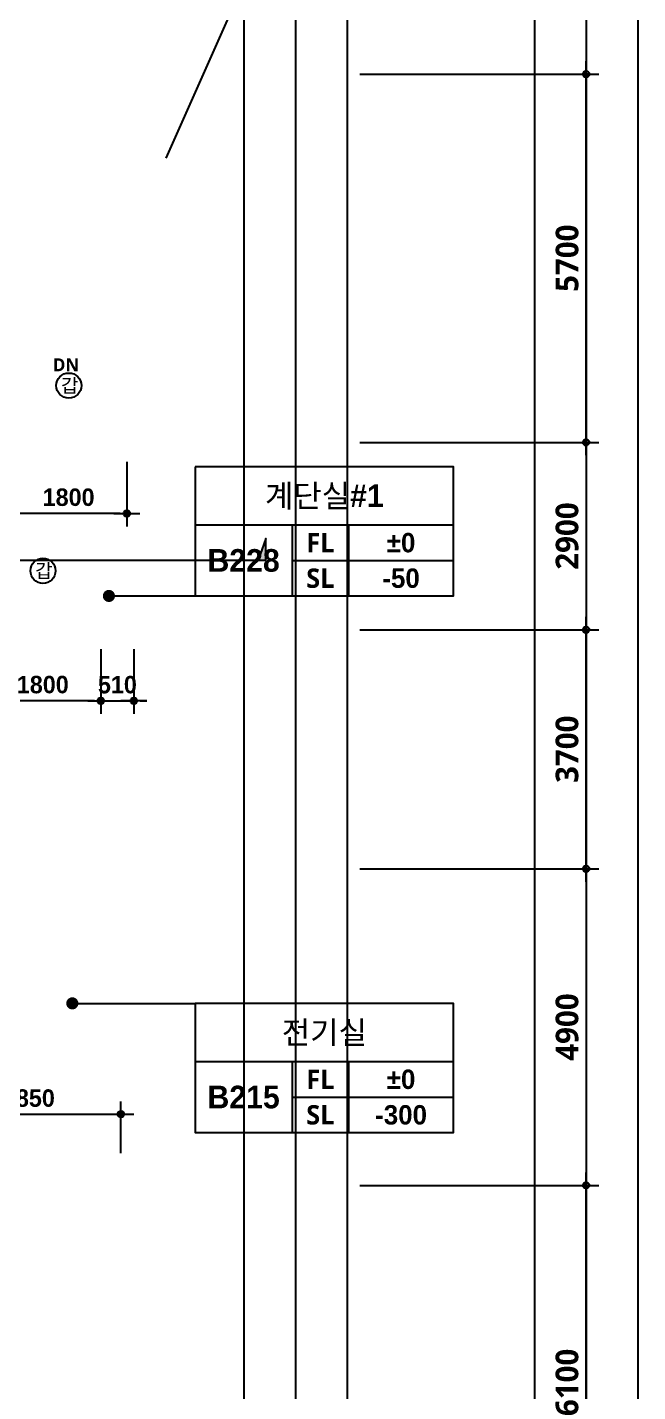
# Model space of a CAD drawing. Header units: millimetres. Extents: x 0 to 168000, y 0 to 59400.
# Drawn here: x 27927 to 37377, y 26956 to 48074 of the extents above; entities that cross this region are included whole.
import ezdxf
from ezdxf.enums import TextEntityAlignment as Align

# ---------------------------------------------------------------- set-up
doc = ezdxf.new("R2010")
doc.units = ezdxf.units.MM
doc.header["$LTSCALE"] = 100
doc.linetypes.add('CEN', pattern=[62, 60, -1, 0, -1])
doc.layers.get('Defpoints').update_dxf_attribs({"color": 153})
for name, color, linetype in [('A-ANNO-DIM', 4, 'Continuous'), ('A-ANNO-GRA1', 7, 'Continuous'), ('A-ANNO-SYMB', 7, 'Continuous'), ('A-ANNO-TEXT1', 7, 'Continuous'), ('A-ANNO-TEXT2', 3, 'Continuous'), ('A-ANNO-TITL', 7, 'Continuous'), ('A-FLOR-INSL', 8, 'Continuous'), ('A-ST-AXIS-DIM', 7, 'Continuous'), ('AA-MKXX', 3, 'Continuous')]:
    doc.layers.add(name, color=color, linetype=linetype)
doc.layers.add('G(그리드1)', color=185, linetype='Continuous', plot=False)
doc.layers.add('G(그리드2)', color=235, linetype='Continuous', plot=False)
doc.styles.add('2020음성 1차', font='나눔고딕Bold.ttf')
doc.styles.add('SH_나눔', font='')
doc.styles.add('SH_진천_나눔', font='')
doc.styles.get('SH_나눔').set_extended_font_data('NanumGothic', bold=True)
doc.styles.get('SH_진천_나눔').set_extended_font_data('NanumGothic', bold=True)
doc.dimstyles.new('SHP 100', dxfattribs={"dimscale": 100, "dimtxt": 3.5, "dimasz": 1, "dimexe": 2, "dimexo": 2, "dimgap": 1, "dimtad": 1, "dimdec": 0, "dimzin": 0, "dimdsep": 46, "dimtxsty": 'SH_진천_나눔', "dimblk": 'DIMDOT', "dimcen": 0.09, "dimclrd": 256, "dimclre": 256, "dimclrt": 3, "dimadec": 0, "dimazin": 1, "dimtfac": 1, "dimtdec": 0, "dimtix": 1, "dimtmove": 2, "dimatfit": 0, "dimldrblk": 'DIMDOT', "dimfxl": 1, "dimtolj": 1, "dimtzin": 0, "dimlwd": -1, "dimlwe": -1, "dimarcsym": 0})
doc.dimstyles.new('SHP 100내부', dxfattribs={"dimscale": 100, "dimtxt": 2.7, "dimasz": 1, "dimexe": 2, "dimexo": 2, "dimgap": 1, "dimtad": 1, "dimdec": 0, "dimzin": 0, "dimdsep": 46, "dimtxsty": '2020음성 1차', "dimblk": 'DIMDOT', "dimcen": 0.09, "dimclrd": 256, "dimclre": 256, "dimclrt": 3, "dimadec": 0, "dimazin": 1, "dimtfac": 1, "dimtdec": 0, "dimtix": 1, "dimtmove": 2, "dimatfit": 0, "dimldrblk": 'DIMDOT', "dimfxl": 1, "dimtolj": 1, "dimtzin": 0, "dimlwd": -1, "dimlwe": -1, "dimarcsym": 0})

# ---------------------------------------------------------------- blocks, each defined once
blk = doc.blocks.new('DIMDOT')
at = {"color": 0}
blk.add_line((-2, 0), (2, 0), dxfattribs=at)
for radius in [0.5, 0.25]:
    blk.add_circle((0, 0), radius, dxfattribs=at)
blk = doc.blocks.new('*D6159')
at = {"layer": 'A-ST-AXIS-DIM'}
for p, q in [((33077, 35050), (36777, 35050)), ((36577, 34950), (36577, 30250)), ((33077, 30150), (36777, 30150))]:
    blk.add_line(p, q, dxfattribs=at)
at = {"layer": 'Defpoints', "color": 0}
for p in [(32877, 35050), (32877, 30150), (36577, 30150)]:
    blk.add_point(p, dxfattribs=at)
at = {"layer": 'A-ST-AXIS-DIM', "linetype": 'ByBlock', "xscale": 100, "yscale": 100, "zscale": 100}
for p, rotation in [((36577, 35050), 90), ((36577, 30150), 270)]:
    blk.add_blockref('DIMDOT', p, dxfattribs=dict(at, rotation=rotation))
at = {"layer": 'A-ST-AXIS-DIM', "color": 3, "insert": (36284, 32600), "char_height": 350, "attachment_point": 5, "rotation": 90, "style": 'SH_진천_나눔'}
blk.add_mtext('\\A1;4900', dxfattribs=at)
blk = doc.blocks.new('*D6160')
at = {"layer": 'A-ST-AXIS-DIM'}
for p, q in [((33077, 47350), (36777, 47350)), ((36577, 41750), (36577, 47250)), ((33077, 41650), (36777, 41650))]:
    blk.add_line(p, q, dxfattribs=at)
at = {"layer": 'Defpoints', "color": 0}
for p in [(32877, 47350), (36577, 47350), (32877, 41650)]:
    blk.add_point(p, dxfattribs=at)
at = {"layer": 'A-ST-AXIS-DIM', "linetype": 'ByBlock', "xscale": 100, "yscale": 100, "zscale": 100}
for p, rotation in [((36577, 47350), 90), ((36577, 41650), 270)]:
    blk.add_blockref('DIMDOT', p, dxfattribs=dict(at, rotation=rotation))
at = {"layer": 'A-ST-AXIS-DIM', "color": 3, "insert": (36285, 44500), "char_height": 350, "attachment_point": 5, "rotation": 90, "style": 'SH_진천_나눔'}
blk.add_mtext('\\A1;5700', dxfattribs=at)
blk = doc.blocks.new('*D6161')
at = {"layer": 'A-ST-AXIS-DIM'}
for p, q in [((33077, 41650), (36777, 41650)), ((36577, 41550), (36577, 38850)), ((33077, 38750), (36777, 38750))]:
    blk.add_line(p, q, dxfattribs=at)
at = {"layer": 'Defpoints', "color": 0}
for p in [(32877, 41650), (32877, 38750), (36577, 38750)]:
    blk.add_point(p, dxfattribs=at)
at = {"layer": 'A-ST-AXIS-DIM', "linetype": 'ByBlock', "xscale": 100, "yscale": 100, "zscale": 100}
for p, rotation in [((36577, 41650), 90), ((36577, 38750), 270)]:
    blk.add_blockref('DIMDOT', p, dxfattribs=dict(at, rotation=rotation))
at = {"layer": 'A-ST-AXIS-DIM', "color": 3, "insert": (36284, 40200), "char_height": 350, "attachment_point": 5, "rotation": 90, "style": 'SH_진천_나눔'}
blk.add_mtext('\\A1;2900', dxfattribs=at)
blk = doc.blocks.new('*D6162')
at = {"layer": 'A-ST-AXIS-DIM'}
for p, q in [((33077, 38750), (36777, 38750)), ((36577, 35150), (36577, 38650)), ((33077, 35050), (36777, 35050))]:
    blk.add_line(p, q, dxfattribs=at)
at = {"layer": 'Defpoints', "color": 0}
for p in [(32877, 38750), (36577, 38750), (32877, 35050)]:
    blk.add_point(p, dxfattribs=at)
at = {"layer": 'A-ST-AXIS-DIM', "linetype": 'ByBlock', "xscale": 100, "yscale": 100, "zscale": 100}
for p, rotation in [((36577, 38750), 90), ((36577, 35050), 270)]:
    blk.add_blockref('DIMDOT', p, dxfattribs=dict(at, rotation=rotation))
at = {"layer": 'A-ST-AXIS-DIM', "color": 3, "insert": (36284, 36900), "char_height": 350, "attachment_point": 5, "rotation": 90, "style": 'SH_진천_나눔'}
blk.add_mtext('\\A1;3700', dxfattribs=at)
blk = doc.blocks.new('*D6163')
at = {"layer": 'A-ST-AXIS-DIM'}
for p, q in [((33077, 30150), (36777, 30150)), ((36577, 24150), (36577, 30050)), ((33077, 24050), (36777, 24050))]:
    blk.add_line(p, q, dxfattribs=at)
at = {"layer": 'Defpoints', "color": 0}
for p in [(32877, 30150), (36577, 30150), (32877, 24050)]:
    blk.add_point(p, dxfattribs=at)
at = {"layer": 'A-ST-AXIS-DIM', "linetype": 'ByBlock', "xscale": 100, "yscale": 100, "zscale": 100}
for p, rotation in [((36577, 30150), 90), ((36577, 24050), 270)]:
    blk.add_blockref('DIMDOT', p, dxfattribs=dict(at, rotation=rotation))
at = {"layer": 'A-ST-AXIS-DIM', "color": 3, "insert": (36284, 27100), "char_height": 350, "attachment_point": 5, "rotation": 90, "style": 'SH_진천_나눔'}
blk.add_mtext('\\A1;6100', dxfattribs=at)
blk = doc.blocks.new('*D6178')
at = {"layer": 'A-ANNO-DIM'}
for p, q in [((27667, 41350), (27667, 40350)), ((29467, 41350), (29467, 40350)), ((29367, 40550), (27767, 40550))]:
    blk.add_line(p, q, dxfattribs=at)
at = {"layer": 'Defpoints', "color": 0}
for p in [(27667, 41550), (29467, 41550), (27667, 40550)]:
    blk.add_point(p, dxfattribs=at)
at = {"layer": 'A-ANNO-DIM', "linetype": 'ByBlock', "xscale": 100, "yscale": 100, "zscale": 100, "rotation": 180}
blk.add_blockref('DIMDOT', (27667, 40550), dxfattribs=at)
at = {"layer": 'A-ANNO-DIM', "linetype": 'ByBlock', "xscale": 100, "yscale": 100, "zscale": 100}
blk.add_blockref('DIMDOT', (29467, 40550), dxfattribs=at)
at = {"layer": 'A-ANNO-DIM', "color": 3, "insert": (28567, 40799), "char_height": 270, "attachment_point": 5, "style": '2020음성 1차'}
blk.add_mtext('\\A1;1800', dxfattribs=at)
blk = doc.blocks.new('*D6183')
at = {"layer": 'A-ANNO-DIM'}
for p, q in [((27267, 38450), (27267, 37450)), ((29067, 38450), (29067, 37450)), ((28967, 37650), (27367, 37650))]:
    blk.add_line(p, q, dxfattribs=at)
at = {"layer": 'Defpoints', "color": 0}
for p in [(27267, 38650), (29067, 38650), (27267, 37650)]:
    blk.add_point(p, dxfattribs=at)
at = {"layer": 'A-ANNO-DIM', "linetype": 'ByBlock', "xscale": 100, "yscale": 100, "zscale": 100, "rotation": 180}
blk.add_blockref('DIMDOT', (27267, 37650), dxfattribs=at)
at = {"layer": 'A-ANNO-DIM', "linetype": 'ByBlock', "xscale": 100, "yscale": 100, "zscale": 100}
blk.add_blockref('DIMDOT', (29067, 37650), dxfattribs=at)
at = {"layer": 'A-ANNO-DIM', "color": 3, "insert": (28167, 37899), "char_height": 270, "attachment_point": 5, "style": '2020음성 1차'}
blk.add_mtext('\\A1;1800', dxfattribs=at)
blk = doc.blocks.new('*D6184')
at = {"layer": 'A-ANNO-DIM'}
for p, q in [((29067, 38450), (29067, 37450)), ((29577, 38450), (29577, 37450)), ((28967, 37650), (28867, 37650)), ((29067, 37650), (29577, 37650)), ((29677, 37650), (29777, 37650))]:
    blk.add_line(p, q, dxfattribs=at)
at = {"layer": 'Defpoints', "color": 0}
for p in [(29067, 38650), (29577, 38650), (29577, 37650)]:
    blk.add_point(p, dxfattribs=at)
at = {"layer": 'A-ANNO-DIM', "linetype": 'ByBlock', "xscale": 100, "yscale": 100, "zscale": 100}
blk.add_blockref('DIMDOT', (29067, 37650), dxfattribs=at)
at = {"layer": 'A-ANNO-DIM', "linetype": 'ByBlock', "xscale": 100, "yscale": 100, "zscale": 100, "rotation": 180}
blk.add_blockref('DIMDOT', (29577, 37650), dxfattribs=at)
at = {"layer": 'A-ANNO-DIM', "color": 3, "insert": (29322, 37898), "char_height": 270, "attachment_point": 5, "style": '2020음성 1차'}
blk.add_mtext('\\A1;510', dxfattribs=at)
blk = doc.blocks.new('갑종 TEXT100')
at = {"layer": 'A-ANNO-SYMB'}
blk.add_circle((0, 0), 243, dxfattribs=at)
at = {"layer": 'A-ANNO-TITL', "style": '2020음성 1차'}
blk.add_text('갑 ', height=266.7, dxfattribs=at).set_placement((67, 0), align=Align.MIDDLE_CENTER)
blk = doc.blocks.new('G$C9D92D8A7')
at = {"layer": 'A-ANNO-GRA1'}
for p, q in [((0, 11), (40, 11)), ((15, 11), (15, 0)), ((23.75, 11), (23.75, 0)), ((15, 5.5), (40, 5.5))]:
    blk.add_line(p, q, dxfattribs=at)
blk.add_lwpolyline([(0, 20), (0, 0), (40, 0), (40, 20)], close=True, dxfattribs=at)
at = {"style": '2020음성 1차'}
for tag, height, p in [('실명', 3.5, (20, 15.5)), ('마감레벨', 3, (31.875, 8.25)), ('실번호', 3.5, (7.5, 5.5)), ('구조레벨', 3, (31.875, 2.75))]:
    blk.add_attdef(tag, text='', height=height, dxfattribs=at).set_placement(p, align=Align.MIDDLE_CENTER)
at = {"layer": 'A-ANNO-TEXT1', "style": 'SH_나눔'}
for s, p in [('FL', (19.375, 8.25)), ('SL', (19.375, 2.75))]:
    blk.add_text(s, height=3, dxfattribs=at).set_placement(p, align=Align.MIDDLE)
blk = doc.blocks.new('*D7760')
at = {"layer": 'A-ANNO-DIM'}
for p, q in [((26527, 30650), (26527, 31450)), ((29377, 30650), (29377, 31450)), ((26627, 31250), (29277, 31250))]:
    blk.add_line(p, q, dxfattribs=at)
at = {"layer": 'Defpoints', "color": 0}
for p in [(29377, 31250), (26527, 30450), (29377, 30450)]:
    blk.add_point(p, dxfattribs=at)
at = {"layer": 'A-ANNO-DIM', "linetype": 'ByBlock', "xscale": 100, "yscale": 100, "zscale": 100, "rotation": 180}
blk.add_blockref('DIMDOT', (26527, 31250), dxfattribs=at)
at = {"layer": 'A-ANNO-DIM', "linetype": 'ByBlock', "xscale": 100, "yscale": 100, "zscale": 100}
blk.add_blockref('DIMDOT', (29377, 31250), dxfattribs=at)
at = {"layer": 'A-ANNO-DIM', "color": 3, "insert": (27952, 31499), "char_height": 270, "attachment_point": 5, "style": '2020음성 1차'}
blk.add_mtext('\\A1;2850', dxfattribs=at)
blk = doc.blocks.new('*U8613')
at = {"layer": 'AA-MKXX'}
blk.add_hatch(color=256, dxfattribs=at).paths.add_polyline_path([(37772, 600), (37562, 0), (37772, 0)])
at = {"layer": 'AA-MKXX', "linetype": 'CEN', "ltscale": 60}
blk.add_line((900, 0), (37772, 0), dxfattribs=at)
at = {"layer": 'AA-MKXX'}
blk.add_lwpolyline([(37772, 0), (37772, 600), (37562, 0)], close=True, dxfattribs=at)

msp = doc.modelspace()

# ---------------------------------------------------------------- linework, layer by layer
at = {"const_width": 93.8}
for points in [[(29190.8, 39319.6, -1), (29190.8, 39225.9, -1)], [(28577.3, 32966.9, -1), (28671.1, 32966.9, -1)]]:
    msp.add_lwpolyline(points, format="xyb", close=True, dxfattribs=at)
for points in [[(29190.8, 39272.8), (30526, 39272.8)], [(28577.3, 32966.9), (30526, 32966.9)]]:
    msp.add_lwpolyline(points)
at = {"layer": 'A-FLOR-INSL'}
msp.add_line((30076.9, 46050), (31276.9, 48750), dxfattribs=at)
at = {"layer": 'G(그리드1)'}
for points in [[(4241, 53550), (37376.9, 53550), (37376.9, 5050), (4241, 5050)], [(5041, 52750), (36576.9, 52750), (36576.9, 5850), (5041, 5850)], [(5841, 51950), (35776.9, 51950), (35776.9, 6650), (5841, 6650)], [(10541, 50350), (32876.9, 50350), (32876.9, 8250), (10541, 8250)]]:
    msp.add_lwpolyline(points, close=True, dxfattribs=at)
at = {"layer": 'G(그리드2)'}
for points in [[(11341, 49550), (32076.9, 49550), (32076.9, 9050), (11341, 9050)], [(12141, 48750), (31276.9, 48750), (31276.9, 9850), (12141, 9850)]]:
    msp.add_lwpolyline(points, close=True, dxfattribs=at)

# ---------------------------------------------------------------- block references
for name, p, xscale, yscale, zscale in [('갑종 TEXT100', (28570.4, 42529.1), 0.8, 0.8, 0.8), ('*U8613', (10633.9, 39828.2), 0.5555555555555556, 0.5555555555555556, 0.5555555555555556), ('갑종 TEXT100', (28170.4, 39662.2), 0.8, 0.8, 0.8)]:
    msp.add_blockref(name, p, dxfattribs=dict(xscale=xscale, yscale=yscale, zscale=zscale))
at = {"layer": 'A-ANNO-TEXT1'}
ref = msp.add_blockref('G$C9D92D8A7', (30526, 39272.8), dxfattribs=dict(at, xscale=100, yscale=100, zscale=100))
ref.add_attrib('실명', '계단실#1', dxfattribs={"layer": 'A-ANNO-TEXT2', "height": 350, "style": '2020음성 1차'}).set_placement((32526, 40822.8, 240333.3), align=Align.MIDDLE_CENTER)
ref.add_attrib('실번호', 'B228', dxfattribs={"layer": 'A-ANNO-TEXT2', "height": 350, "style": '2020음성 1차'}).set_placement((31276, 39822.8, 240333.3), align=Align.MIDDLE_CENTER)
ref.add_attrib('마감레벨', '%%p0', dxfattribs={"height": 300, "style": '2020음성 1차'}).set_placement((33713.5, 40097.8, 240333.3), align=Align.MIDDLE_CENTER)
ref.add_attrib('구조레벨', '-50', dxfattribs={"height": 300, "style": '2020음성 1차'}).set_placement((33713.5, 39547.8, 240333.3), align=Align.MIDDLE_CENTER)
ref = msp.add_blockref('G$C9D92D8A7', (30526, 30966.9), dxfattribs=dict(at, xscale=100, yscale=100, zscale=100))
ref.add_attrib('실명', '전기실', dxfattribs={"layer": 'A-ANNO-TEXT2', "height": 350, "style": '2020음성 1차'}).set_placement((32526, 32516.9, 274666.7), align=Align.MIDDLE_CENTER)
ref.add_attrib('실번호', 'B215', dxfattribs={"layer": 'A-ANNO-TEXT2', "height": 350, "style": '2020음성 1차'}).set_placement((31276, 31516.9, 274666.7), align=Align.MIDDLE_CENTER)
ref.add_attrib('마감레벨', '%%p0', dxfattribs={"height": 300, "style": '2020음성 1차'}).set_placement((33713.5, 31791.9, 274666.7), align=Align.MIDDLE_CENTER)
ref.add_attrib('구조레벨', '-300', dxfattribs={"height": 300, "style": '2020음성 1차'}).set_placement((33713.5, 31241.9, 274666.7), align=Align.MIDDLE_CENTER)

# ---------------------------------------------------------------- texts
at = {"layer": 'A-ANNO-TEXT1', "style": 'SH_진천_나눔'}
msp.add_text('DN', height=200, dxfattribs=at).set_placement((28526.9, 42850), align=Align.MIDDLE_CENTER)

# ---------------------------------------------------------------- dimensions: what is measured, and where the dimension line sits
at = {"layer": 'A-ANNO-DIM'}
for base, p1, p2, angle, picture, middle in [((27666.9, 40550), (29466.9, 41550), (27666.9, 41550), 180, '*D6178', (28566.9, 40799)), ((27266.9, 37650), (29066.9, 38650), (27266.9, 38650), 180, '*D6183', (28166.9, 37899)), ((29576.9, 37650), (29066.9, 38650), (29576.9, 38650), 0, '*D6184', (29321.9, 37898.4))]:
    dim = msp.add_linear_dim(base=base, p1=p1, p2=p2, angle=angle, dimstyle='SHP 100내부', override={"dimtxsty": '2020음성 1차', "dimldrblk": 'DIMDOT'}, dxfattribs=at)
    dim.commit()
    dim.dimension.update_dxf_attribs({"geometry": picture, "text_midpoint": middle})
dim = msp.add_linear_dim(base=(29376.9, 31250), p1=(26526.9, 30450), p2=(29376.9, 30450), dimstyle='SHP 100내부', override={"dimtxsty": '2020음성 1차', "dimldrblk": 'DIMDOT'}, dxfattribs=at)
dim.commit()
dim.dimension.update_dxf_attribs({"geometry": '*D7760', "text_midpoint": (27951.9, 31499)})
at = {"layer": 'A-ST-AXIS-DIM'}
for base, p1, p2, angle, picture, middle in [((36576.9, 47350), (32876.9, 41650), (32876.9, 47350), 90, '*D6160', (36284.5, 44500)), ((36576.9, 38750), (32876.9, 41650), (32876.9, 38750), 270, '*D6161', (36283.8, 40200)), ((36576.9, 38750), (32876.9, 35050), (32876.9, 38750), 90, '*D6162', (36283.8, 36900)), ((36576.9, 30150), (32876.9, 35050), (32876.9, 30150), 270, '*D6159', (36283.8, 32600)), ((36576.9, 30150), (32876.9, 24050), (32876.9, 30150), 90, '*D6163', (36283.8, 27100))]:
    dim = msp.add_linear_dim(base=base, p1=p1, p2=p2, angle=angle, dimstyle='SHP 100', dxfattribs=at)
    dim.commit()
    dim.dimension.update_dxf_attribs({"geometry": picture, "text_midpoint": middle})

doc.saveas('drawing.dxf')
